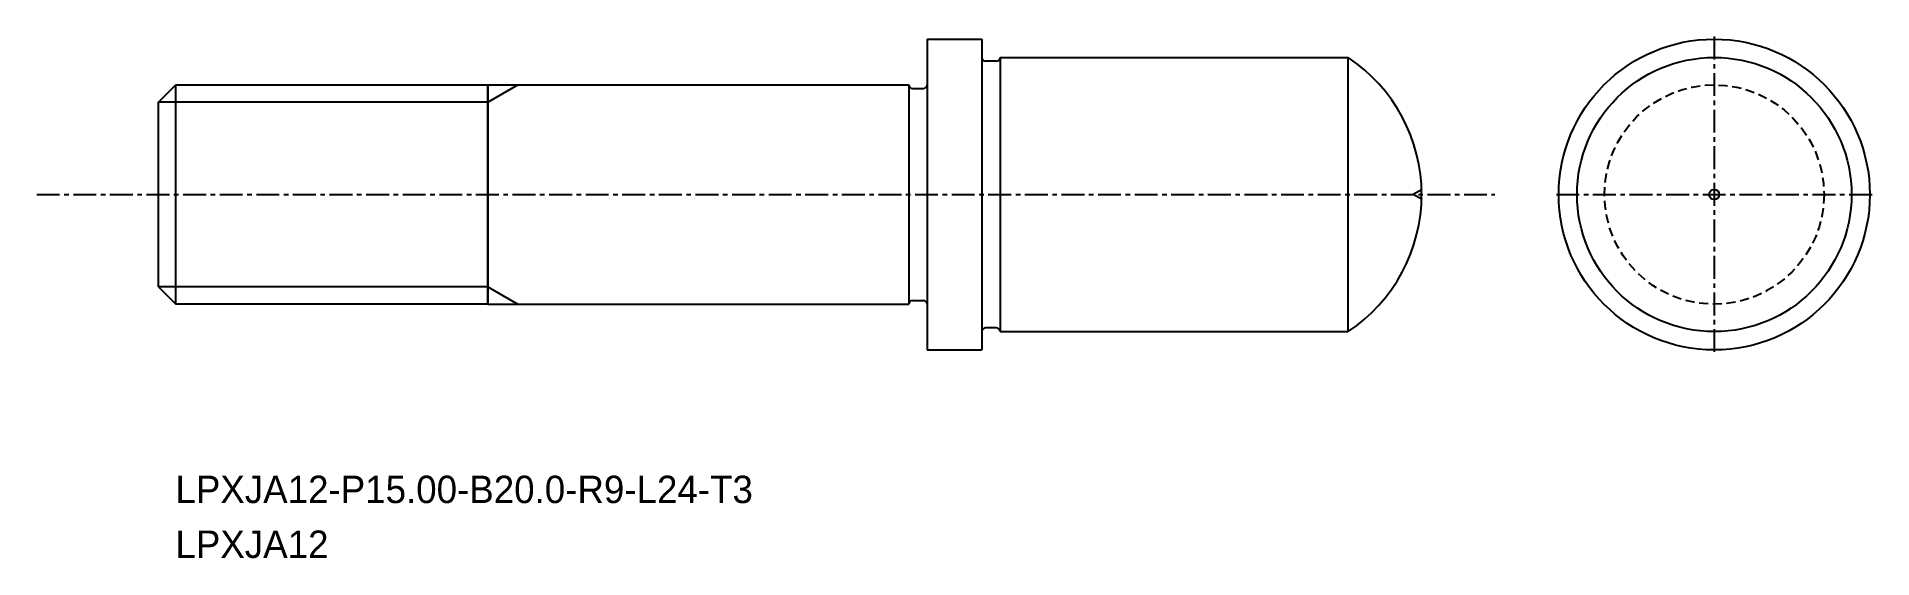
# Model space of a CAD drawing. Extents: x -1950 to -1850, y -799 to -770.
import ezdxf

# ---------------------------------------------------------------- set-up
doc = ezdxf.new("R2010")
doc.units = 0
doc.linetypes.add('CENTER', pattern=[2, 1.25, -0.25, 0.25, -0.25])
doc.linetypes.add('DASHED', pattern=[0.75, 0.5, -0.25])
doc.layers.get('0').update_dxf_attribs({"linetype": 'CONTINUOUS'})
doc.layers.add('CENTER', color=1, linetype='CENTER')

msp = doc.modelspace()

# ---------------------------------------------------------------- linework, layer by layer
at = {"color": 7, "linetype": 'CONTINUOUS'}
for p, q in [((-1901.6, -770.2), (-1901.6, -787.2)), ((-1901.6, -770.2), (-1898.6, -770.2)), ((-1897.6, -771.2), (-1878.6, -771.2)), ((-1897.6, -771.2), (-1897.6, -786.2)), ((-1897.8, -771.4), (-1898.4, -771.4)), ((-1943.6, -773.64), (-1942.65, -772.7)), ((-1942.65, -784.7), (-1942.65, -772.7)), ((-1942.65, -772.7), (-1925.6, -772.7)), ((-1925.6, -772.7), (-1902.6, -772.7)), ((-1925.6, -784.7), (-1925.6, -772.7)), ((-1925.6, -772.7), (-1925.6, -784.7)), ((-1902.6, -772.7), (-1902.6, -784.7)), ((-1902.4, -772.9), (-1901.8, -772.9)), ((-1943.6, -783.75), (-1943.6, -773.64)), ((-1943.6, -783.75), (-1942.65, -784.7)), ((-1925.6, -784.7), (-1942.65, -784.7)), ((-1925.6, -784.7), (-1902.6, -784.7)), ((-1902.4, -784.5), (-1901.8, -784.5)), ((-1897.8, -786), (-1898.4, -786)), ((-1897.6, -786.2), (-1878.6, -786.2)), ((-1901.6, -787.2), (-1898.6, -787.2))]:
    msp.add_line(p, q, dxfattribs=at)
at = {"linetype": 'CONTINUOUS'}
for p, q in [((-1898.6, -770.2), (-1898.6, -787.2)), ((-1878.6, -771.2), (-1878.6, -786.2))]:
    msp.add_line(p, q, dxfattribs=at)
at = {"color": 3, "linetype": 'CONTINUOUS'}
for p, q in [((-1925.6, -773.64), (-1923.96, -772.7)), ((-1925.6, -773.64), (-1943.6, -773.64)), ((-1925.6, -783.75), (-1943.6, -783.75)), ((-1925.6, -783.75), (-1923.96, -784.7))]:
    msp.add_line(p, q, dxfattribs=at)
at = {"color": 3}
for p in [(-1874.55, -778.42), (-1874.55, -778.97)]:
    msp.add_line(p, (-1875.04, -778.7), dxfattribs=at)
at = {"linetype": 'CONTINUOUS'}
for radius in [8.5, 7.5]:
    msp.add_circle((-1858.58, -778.7), radius, dxfattribs=at)
at = {"color": 3, "linetype": 'DASHED'}
msp.add_circle((-1858.58, -778.7), 6, dxfattribs=at)
msp.add_circle((-1858.58, -778.7), 0.276)
at = {"color": 7, "linetype": 'CONTINUOUS'}
for centre, start, end in [((-1898.4, -771.2), 180, 270), ((-1897.8, -771.2), 270, 0), ((-1902.4, -772.7), 180, 270), ((-1901.8, -772.7), 270, 0), ((-1902.4, -784.7), 90, 180), ((-1901.8, -784.7), 0, 90), ((-1898.4, -786.2), 90, 180), ((-1897.8, -786.2), 0, 90)]:
    msp.add_arc(centre, 0.2, start, end, dxfattribs=at)
at = {"linetype": 'CONTINUOUS'}
msp.add_arc((-1883.57, -778.7), 9, 303.5573, 56.4427, dxfattribs=at)
at = {"layer": 'CENTER', "color": 1, "linetype": 'CENTER'}
for p, q in [((-1858.58, -770.06), (-1858.58, -787.33)), ((-1950.25, -778.7), (-1870.58, -778.7)), ((-1867.21, -778.7), (-1849.94, -778.7))]:
    msp.add_line(p, q, dxfattribs=at)

# ---------------------------------------------------------------- texts
for s, p in [('LPXJA12-P15.00-B20.0-R9-L24-T3', (-1942.67, -795.58)), ('LPXJA12', (-1942.67, -798.58))]:
    msp.add_text(s, height=1.5).set_placement(p)

doc.saveas('drawing.dxf')
